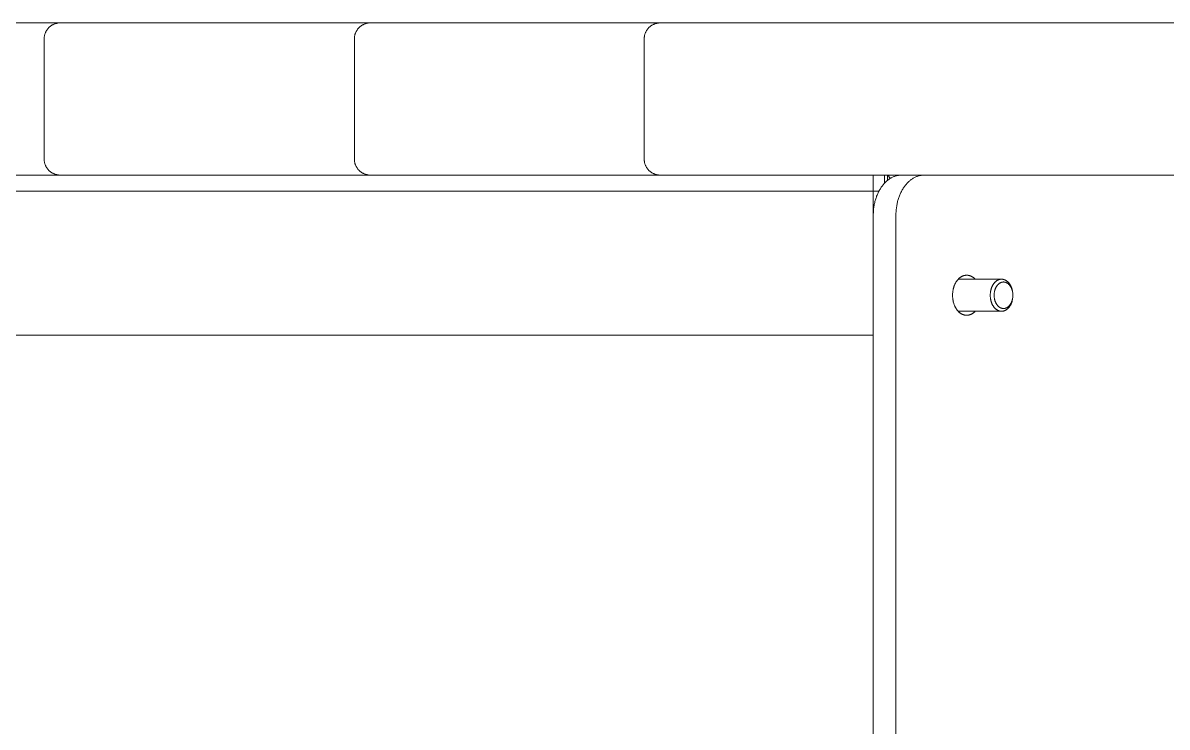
# Model space of a CAD drawing. Header units: inches. Extents: x -11 to 189, y -7 to 133.
# Drawn here: x 57.59 to 68.84, y 106.51 to 113.43 of the extents above; entities that cross this region are included whole.
import ezdxf

# ---------------------------------------------------------------- set-up
doc = ezdxf.new("R2010")
doc.units = ezdxf.units.IN
doc.layers.add('ZANO_R', color=7, linetype='Continuous', lineweight=0)

msp = doc.modelspace()

# ---------------------------------------------------------------- linework, layer by layer
at = {"layer": 'ZANO_R'}
for p, q in [((57.95577, 113.43057), (57.38459, 113.43057)), ((57.86923, 113.40175), (57.87368, 113.40478)), ((57.87368, 113.40478), (57.87822, 113.40765)), ((57.87822, 113.40765), (57.88286, 113.41036)), ((57.88286, 113.41036), (57.88759, 113.41292)), ((57.88759, 113.41292), (57.89241, 113.41531)), ((57.89241, 113.41531), (57.89731, 113.41754)), ((57.89731, 113.41754), (57.90227, 113.41959)), ((57.90227, 113.41959), (57.90731, 113.42148)), ((57.90731, 113.42148), (57.91241, 113.42319)), ((57.91241, 113.42319), (57.91756, 113.42473)), ((57.91756, 113.42473), (57.92276, 113.4261)), ((57.92276, 113.4261), (57.92801, 113.42728)), ((57.92801, 113.42728), (57.93329, 113.42828)), ((57.93329, 113.42828), (57.9386, 113.42911)), ((57.9386, 113.42911), (57.94394, 113.42975)), ((57.94394, 113.42975), (57.9493, 113.43021)), ((57.9493, 113.43021), (57.95467, 113.43048)), ((57.95467, 113.43048), (57.96005, 113.43057)), ((60.47015, 113.43057), (57.96005, 113.43057)), ((61.00589, 113.43057), (60.47015, 113.43057)), ((60.91962, 113.40175), (60.92406, 113.40478)), ((60.92406, 113.40478), (60.92861, 113.40765)), ((60.92861, 113.40765), (60.93325, 113.41036)), ((60.93325, 113.41036), (60.93798, 113.41292)), ((60.93798, 113.41292), (60.9428, 113.41531)), ((60.9428, 113.41531), (60.94769, 113.41754)), ((60.94769, 113.41754), (60.95266, 113.41959)), ((60.95266, 113.41959), (60.9577, 113.42148)), ((60.9577, 113.42148), (60.96279, 113.42319)), ((60.96279, 113.42319), (60.96795, 113.42473)), ((60.96795, 113.42473), (60.97315, 113.4261)), ((60.97315, 113.4261), (60.97839, 113.42728)), ((60.97839, 113.42728), (60.98368, 113.42828)), ((60.98368, 113.42828), (60.98899, 113.42911)), ((60.98899, 113.42911), (60.99433, 113.42975)), ((60.99433, 113.42975), (60.99969, 113.43021)), ((60.99969, 113.43021), (61.00506, 113.43048)), ((61.00506, 113.43048), (61.01043, 113.43057)), ((63.36015, 113.43057), (61.01043, 113.43057)), ((63.85499, 113.43057), (63.36015, 113.43057)), ((63.7692, 113.40175), (63.77364, 113.40478)), ((63.77364, 113.40478), (63.77819, 113.40765)), ((63.77819, 113.40765), (63.78283, 113.41036)), ((63.78283, 113.41036), (63.78756, 113.41292)), ((63.78756, 113.41292), (63.79238, 113.41531)), ((63.79238, 113.41531), (63.79727, 113.41754)), ((63.79727, 113.41754), (63.80224, 113.41959)), ((63.80224, 113.41959), (63.80728, 113.42148)), ((63.80728, 113.42148), (63.81237, 113.42319)), ((63.81237, 113.42319), (63.81753, 113.42473)), ((63.81753, 113.42473), (63.82273, 113.4261)), ((63.82273, 113.4261), (63.82797, 113.42728)), ((63.82797, 113.42728), (63.83326, 113.42828)), ((63.83326, 113.42828), (63.83857, 113.42911)), ((63.83857, 113.42911), (63.84391, 113.42975)), ((63.84391, 113.42975), (63.84927, 113.43021)), ((63.84927, 113.43021), (63.85464, 113.43048)), ((63.85464, 113.43048), (63.86001, 113.43057)), ((66.02651, 113.43057), (63.86001, 113.43057)), ((78.28915, 113.43057), (66.02651, 113.43057)), ((57.80339, 113.2892), (57.80403, 113.29454)), ((57.80403, 113.29454), (57.80486, 113.29985)), ((57.80486, 113.29985), (57.80586, 113.30513)), ((57.80586, 113.30513), (57.80704, 113.31038)), ((57.80704, 113.31038), (57.80841, 113.31558)), ((57.80841, 113.31558), (57.80994, 113.32073)), ((57.80994, 113.32073), (57.81166, 113.32583)), ((57.81166, 113.32583), (57.81355, 113.33087)), ((57.81355, 113.33087), (57.8156, 113.33583)), ((57.8156, 113.33583), (57.81783, 113.34073)), ((57.81783, 113.34073), (57.82022, 113.34554)), ((57.82022, 113.34554), (57.82278, 113.35028)), ((57.82278, 113.35028), (57.82549, 113.35492)), ((57.82549, 113.35492), (57.82836, 113.35946)), ((57.82836, 113.35946), (57.83139, 113.36391)), ((57.83139, 113.36391), (57.83456, 113.36825)), ((57.83456, 113.36825), (57.83789, 113.37248)), ((57.83789, 113.37248), (57.84135, 113.37659)), ((57.84135, 113.37659), (57.84495, 113.38058)), ((57.84495, 113.38058), (57.84869, 113.38445)), ((57.84869, 113.38445), (57.85256, 113.38819)), ((57.85256, 113.38819), (57.85655, 113.39179)), ((57.85655, 113.39179), (57.86066, 113.39525)), ((57.86066, 113.39525), (57.86489, 113.39857)), ((57.86489, 113.39857), (57.86923, 113.40175)), ((60.85378, 113.2892), (60.85442, 113.29454)), ((60.85442, 113.29454), (60.85524, 113.29985)), ((60.85524, 113.29985), (60.85625, 113.30513)), ((60.85625, 113.30513), (60.85743, 113.31038)), ((60.85743, 113.31038), (60.85879, 113.31558)), ((60.85879, 113.31558), (60.86033, 113.32073)), ((60.86033, 113.32073), (60.86205, 113.32583)), ((60.86205, 113.32583), (60.86393, 113.33087)), ((60.86393, 113.33087), (60.86599, 113.33583)), ((60.86599, 113.33583), (60.86822, 113.34073)), ((60.86822, 113.34073), (60.87061, 113.34554)), ((60.87061, 113.34554), (60.87317, 113.35028)), ((60.87317, 113.35028), (60.87588, 113.35492)), ((60.87588, 113.35492), (60.87875, 113.35946)), ((60.87875, 113.35946), (60.88178, 113.36391)), ((60.88178, 113.36391), (60.88495, 113.36825)), ((60.88495, 113.36825), (60.88828, 113.37248)), ((60.88828, 113.37248), (60.89174, 113.37659)), ((60.89174, 113.37659), (60.89534, 113.38058)), ((60.89534, 113.38058), (60.89908, 113.38445)), ((60.89908, 113.38445), (60.90295, 113.38819)), ((60.90295, 113.38819), (60.90694, 113.39179)), ((60.90694, 113.39179), (60.91105, 113.39525)), ((60.91105, 113.39525), (60.91528, 113.39857)), ((60.91528, 113.39857), (60.91962, 113.40175)), ((63.70336, 113.2892), (63.704, 113.29454)), ((63.704, 113.29454), (63.70482, 113.29985)), ((63.70482, 113.29985), (63.70583, 113.30513)), ((63.70583, 113.30513), (63.70701, 113.31038)), ((63.70701, 113.31038), (63.70837, 113.31558)), ((63.70837, 113.31558), (63.70991, 113.32073)), ((63.70991, 113.32073), (63.71163, 113.32583)), ((63.71163, 113.32583), (63.71351, 113.33087)), ((63.71351, 113.33087), (63.71557, 113.33583)), ((63.71557, 113.33583), (63.7178, 113.34073)), ((63.7178, 113.34073), (63.72019, 113.34554)), ((63.72019, 113.34554), (63.72274, 113.35028)), ((63.72274, 113.35028), (63.72546, 113.35492)), ((63.72546, 113.35492), (63.72833, 113.35946)), ((63.72833, 113.35946), (63.73136, 113.36391)), ((63.73136, 113.36391), (63.73453, 113.36825)), ((63.73453, 113.36825), (63.73785, 113.37248)), ((63.73785, 113.37248), (63.74132, 113.37659)), ((63.74132, 113.37659), (63.74492, 113.38058)), ((63.74492, 113.38058), (63.74866, 113.38445)), ((63.74866, 113.38445), (63.75252, 113.38819)), ((63.75252, 113.38819), (63.75652, 113.39179)), ((63.75652, 113.39179), (63.76063, 113.39525)), ((63.76063, 113.39525), (63.76486, 113.39857)), ((63.76486, 113.39857), (63.7692, 113.40175)), ((57.80257, 113.27309), (57.80266, 113.27847)), ((57.80257, 112.09199), (57.80257, 113.27309)), ((57.80266, 113.27847), (57.80293, 113.28384)), ((57.80293, 113.28384), (57.80339, 113.2892)), ((60.85295, 113.27309), (60.85305, 113.27847)), ((60.85295, 112.09199), (60.85295, 113.27309)), ((60.85305, 113.27847), (60.85332, 113.28384)), ((60.85332, 113.28384), (60.85378, 113.2892)), ((63.70253, 113.27309), (63.70262, 113.27847)), ((63.70253, 112.09199), (63.70253, 113.27309)), ((63.70262, 113.27847), (63.7029, 113.28384)), ((63.7029, 113.28384), (63.70336, 113.2892)), ((57.80266, 112.0866), (57.80257, 112.09199)), ((57.80293, 112.08121), (57.80266, 112.0866)), ((57.8034, 112.07584), (57.80293, 112.08121)), ((57.80404, 112.07048), (57.8034, 112.07584)), ((57.80487, 112.06516), (57.80404, 112.07048)), ((57.80588, 112.05986), (57.80487, 112.06516)), ((57.80707, 112.0546), (57.80588, 112.05986)), ((57.80844, 112.04938), (57.80707, 112.0546)), ((60.85305, 112.0866), (60.85295, 112.09199)), ((60.85332, 112.08121), (60.85305, 112.0866)), ((60.85378, 112.07584), (60.85332, 112.08121)), ((60.85443, 112.07048), (60.85378, 112.07584)), ((60.85526, 112.06516), (60.85443, 112.07048)), ((60.85627, 112.05986), (60.85526, 112.06516)), ((60.85746, 112.0546), (60.85627, 112.05986)), ((60.85883, 112.04938), (60.85746, 112.0546)), ((63.70263, 112.0866), (63.70253, 112.09199)), ((63.7029, 112.08121), (63.70263, 112.0866)), ((63.70336, 112.07584), (63.7029, 112.08121)), ((63.70401, 112.07048), (63.70336, 112.07584)), ((63.70484, 112.06516), (63.70401, 112.07048)), ((63.70585, 112.05986), (63.70484, 112.06516)), ((63.70704, 112.0546), (63.70585, 112.05986)), ((63.70841, 112.04938), (63.70704, 112.0546)), ((57.80999, 112.04422), (57.80844, 112.04938)), ((57.81171, 112.03911), (57.80999, 112.04422)), ((57.81361, 112.03406), (57.81171, 112.03911)), ((57.81568, 112.02908), (57.81361, 112.03406)), ((57.81792, 112.02417), (57.81568, 112.02908)), ((57.82032, 112.01934), (57.81792, 112.02417)), ((57.82289, 112.0146), (57.82032, 112.01934)), ((57.82562, 112.00995), (57.82289, 112.0146)), ((57.82851, 112.0054), (57.82562, 112.00995)), ((57.83155, 112.00094), (57.82851, 112.0054)), ((57.83475, 111.9966), (57.83155, 112.00094)), ((57.83809, 111.99236), (57.83475, 111.9966)), ((57.84157, 111.98824), (57.83809, 111.99236)), ((57.84519, 111.98425), (57.84157, 111.98824)), ((57.84895, 111.98038), (57.84519, 111.98425)), ((57.85283, 111.97664), (57.84895, 111.98038)), ((57.85685, 111.97304), (57.85283, 111.97664)), ((57.86098, 111.96957), (57.85685, 111.97304)), ((57.86523, 111.96625), (57.86098, 111.96957)), ((57.86959, 111.96308), (57.86523, 111.96625)), ((57.87406, 111.96006), (57.86959, 111.96308)), ((57.87863, 111.95719), (57.87406, 111.96006)), ((57.88329, 111.95448), (57.87863, 111.95719)), ((57.88804, 111.95193), (57.88329, 111.95448)), ((57.89288, 111.94955), (57.88804, 111.95193)), ((57.8978, 111.94733), (57.89288, 111.94955)), ((57.90279, 111.94529), (57.8978, 111.94733)), ((57.90784, 111.94341), (57.90279, 111.94529)), ((57.91296, 111.94171), (57.90784, 111.94341)), ((57.91814, 111.94019), (57.91296, 111.94171)), ((60.86038, 112.04422), (60.85883, 112.04938)), ((60.8621, 112.03911), (60.86038, 112.04422)), ((60.864, 112.03406), (60.8621, 112.03911)), ((60.86607, 112.02908), (60.864, 112.03406)), ((60.86831, 112.02417), (60.86607, 112.02908)), ((60.87071, 112.01934), (60.86831, 112.02417)), ((60.87328, 112.0146), (60.87071, 112.01934)), ((60.87601, 112.00995), (60.87328, 112.0146)), ((60.8789, 112.0054), (60.87601, 112.00995)), ((60.88194, 112.00094), (60.8789, 112.0054)), ((60.88514, 111.9966), (60.88194, 112.00094)), ((60.88847, 111.99236), (60.88514, 111.9966)), ((60.89196, 111.98824), (60.88847, 111.99236)), ((60.89558, 111.98425), (60.89196, 111.98824)), ((60.89934, 111.98038), (60.89558, 111.98425)), ((60.90322, 111.97664), (60.89934, 111.98038)), ((60.90724, 111.97304), (60.90322, 111.97664)), ((60.91137, 111.96957), (60.90724, 111.97304)), ((60.91562, 111.96625), (60.91137, 111.96957)), ((60.91998, 111.96308), (60.91562, 111.96625)), ((60.92445, 111.96006), (60.91998, 111.96308)), ((60.92902, 111.95719), (60.92445, 111.96006)), ((60.93368, 111.95448), (60.92902, 111.95719)), ((60.93843, 111.95193), (60.93368, 111.95448)), ((60.94327, 111.94955), (60.93843, 111.95193)), ((60.94819, 111.94733), (60.94327, 111.94955)), ((60.95318, 111.94529), (60.94819, 111.94733)), ((60.95823, 111.94341), (60.95318, 111.94529)), ((60.96335, 111.94171), (60.95823, 111.94341)), ((60.96853, 111.94019), (60.96335, 111.94171)), ((63.70995, 112.04422), (63.70841, 112.04938)), ((63.71168, 112.03911), (63.70995, 112.04422)), ((63.71358, 112.03406), (63.71168, 112.03911)), ((63.71565, 112.02908), (63.71358, 112.03406)), ((63.71788, 112.02417), (63.71565, 112.02908)), ((63.72029, 112.01934), (63.71788, 112.02417)), ((63.72286, 112.0146), (63.72029, 112.01934)), ((63.72559, 112.00995), (63.72286, 112.0146)), ((63.72848, 112.0054), (63.72559, 112.00995)), ((63.73152, 112.00094), (63.72848, 112.0054)), ((63.73471, 111.9966), (63.73152, 112.00094)), ((63.73805, 111.99236), (63.73471, 111.9966)), ((63.74154, 111.98824), (63.73805, 111.99236)), ((63.74516, 111.98425), (63.74154, 111.98824)), ((63.74891, 111.98038), (63.74516, 111.98425)), ((63.7528, 111.97664), (63.74891, 111.98038)), ((63.75681, 111.97304), (63.7528, 111.97664)), ((63.76095, 111.96957), (63.75681, 111.97304)), ((63.7652, 111.96625), (63.76095, 111.96957)), ((63.76956, 111.96308), (63.7652, 111.96625)), ((63.77403, 111.96006), (63.76956, 111.96308)), ((63.77859, 111.95719), (63.77403, 111.96006)), ((63.78326, 111.95448), (63.77859, 111.95719)), ((63.78801, 111.95193), (63.78326, 111.95448)), ((63.79285, 111.94955), (63.78801, 111.95193)), ((63.79777, 111.94733), (63.79285, 111.94955)), ((63.80276, 111.94529), (63.79777, 111.94733)), ((63.80781, 111.94341), (63.80276, 111.94529)), ((63.81293, 111.94171), (63.80781, 111.94341)), ((63.8181, 111.94019), (63.81293, 111.94171)), ((14.73127, 111.93451), (65.95475, 111.93451)), ((57.92336, 111.93884), (57.91814, 111.94019)), ((57.92862, 111.93768), (57.92336, 111.93884)), ((57.93393, 111.93669), (57.92862, 111.93768)), ((57.93926, 111.93589), (57.93393, 111.93669)), ((57.94462, 111.93527), (57.93926, 111.93589)), ((57.94999, 111.93483), (57.94462, 111.93527)), ((57.95538, 111.93458), (57.94999, 111.93483)), ((60.97375, 111.93884), (60.96853, 111.94019)), ((60.97901, 111.93768), (60.97375, 111.93884)), ((60.98432, 111.93669), (60.97901, 111.93768)), ((60.98965, 111.93589), (60.98432, 111.93669)), ((60.99501, 111.93527), (60.98965, 111.93589)), ((61.00038, 111.93483), (60.99501, 111.93527)), ((61.00577, 111.93458), (61.00038, 111.93483)), ((63.82333, 111.93884), (63.8181, 111.94019)), ((63.82859, 111.93768), (63.82333, 111.93884)), ((63.83389, 111.93669), (63.82859, 111.93768)), ((63.83923, 111.93589), (63.83389, 111.93669)), ((63.84458, 111.93527), (63.83923, 111.93589)), ((63.84996, 111.93483), (63.84458, 111.93527)), ((63.85535, 111.93458), (63.84996, 111.93483)), ((65.95475, 111.77703), (65.95475, 111.93451)), ((65.95475, 111.93451), (66.06611, 111.93451)), ((66.044, 111.82969), (66.03885, 111.82278)), ((66.04926, 111.8364), (66.044, 111.82969)), ((66.05464, 111.84292), (66.04926, 111.8364)), ((66.06012, 111.84924), (66.05464, 111.84292)), ((66.06571, 111.85535), (66.06012, 111.84924)), ((66.0714, 111.86125), (66.06571, 111.85535)), ((66.06611, 111.93451), (66.06611, 111.85577)), ((66.22696, 111.93451), (66.06611, 111.93451)), ((66.07718, 111.86693), (66.0714, 111.86125)), ((66.08305, 111.87239), (66.07718, 111.86693)), ((66.08899, 111.87762), (66.08305, 111.87239)), ((66.09501, 111.88263), (66.08899, 111.87762)), ((66.09394, 111.93449), (66.09394, 111.88176)), ((66.10109, 111.8874), (66.09501, 111.88263)), ((66.10598, 111.92804), (66.0954, 111.93442)), ((66.10723, 111.89194), (66.10109, 111.8874)), ((66.10596, 111.92803), (66.11559, 111.91029)), ((66.11343, 111.89625), (66.10723, 111.89194)), ((66.11967, 111.90032), (66.11343, 111.89625)), ((66.11675, 111.9068), (66.11559, 111.91029)), ((66.1178, 111.90328), (66.11675, 111.9068)), ((66.11873, 111.89973), (66.1178, 111.90328)), ((66.12596, 111.90416), (66.11967, 111.90032)), ((66.13227, 111.90776), (66.12596, 111.90416)), ((66.13862, 111.91112), (66.13227, 111.90776)), ((66.14498, 111.91425), (66.13862, 111.91112)), ((66.15136, 111.91714), (66.14498, 111.91425)), ((66.15776, 111.9198), (66.15136, 111.91714)), ((66.16415, 111.92223), (66.15776, 111.9198)), ((66.17054, 111.92443), (66.16415, 111.92223)), ((66.17692, 111.9264), (66.17054, 111.92443)), ((66.18329, 111.92815), (66.17692, 111.9264)), ((66.18964, 111.92967), (66.18329, 111.92815)), ((66.19596, 111.93098), (66.18964, 111.92967)), ((66.20226, 111.93208), (66.19596, 111.93098)), ((66.20852, 111.93297), (66.20226, 111.93208)), ((66.21474, 111.93365), (66.20852, 111.93297)), ((66.22092, 111.93413), (66.21474, 111.93365)), ((66.22706, 111.93442), (66.22092, 111.93413)), ((66.23314, 111.93451), (66.22706, 111.93442)), ((66.25791, 111.93451), (66.23314, 111.93451)), ((66.44967, 111.93451), (66.25791, 111.93451)), ((66.26416, 111.82631), (66.26945, 111.83323)), ((66.26945, 111.83323), (66.27486, 111.83995)), ((66.27486, 111.83995), (66.28038, 111.84646)), ((66.28038, 111.84646), (66.28602, 111.85276)), ((66.28602, 111.85276), (66.29175, 111.85884)), ((66.29175, 111.85884), (66.29759, 111.8647)), ((66.29759, 111.8647), (66.30351, 111.87034)), ((66.30351, 111.87034), (66.30952, 111.87574)), ((66.30952, 111.87574), (66.31561, 111.88091)), ((66.31561, 111.88091), (66.32177, 111.88584)), ((66.32177, 111.88584), (66.32799, 111.89053)), ((66.32799, 111.89053), (66.33427, 111.89498)), ((66.33427, 111.89498), (66.34059, 111.89919)), ((66.34059, 111.89919), (66.34697, 111.90315)), ((66.34697, 111.90315), (66.35338, 111.90687)), ((66.35338, 111.90687), (66.35982, 111.91034)), ((66.35982, 111.91034), (66.36628, 111.91358)), ((66.36628, 111.91358), (66.37276, 111.91656)), ((66.37276, 111.91656), (66.37925, 111.91931)), ((66.37925, 111.91931), (66.38574, 111.92182)), ((66.38574, 111.92182), (66.39224, 111.92409)), ((66.39224, 111.92409), (66.39872, 111.92613)), ((66.39872, 111.92613), (66.40519, 111.92794)), ((66.40519, 111.92794), (66.41165, 111.92952)), ((66.41165, 111.92952), (66.41807, 111.93087)), ((66.41807, 111.93087), (66.42447, 111.932)), ((66.42447, 111.932), (66.43083, 111.93292)), ((66.43083, 111.93292), (66.43716, 111.93362)), ((66.43716, 111.93362), (66.44344, 111.93412)), ((66.44344, 111.93412), (66.44967, 111.93441)), ((66.44967, 111.93441), (66.45585, 111.93451)), ((67.05931, 111.93451), (66.45585, 111.93451)), ((67.05931, 111.93451), (74.99786, 111.93451)), ((14.73127, 111.77703), (65.95475, 111.77703)), ((65.95475, 111.77703), (65.95475, 110.35971)), ((65.95475, 111.77703), (66.01043, 111.77703)), ((65.9849, 111.71901), (65.98185, 111.71024)), ((65.98811, 111.72769), (65.9849, 111.71901)), ((65.99149, 111.73629), (65.98811, 111.72769)), ((65.99503, 111.7448), (65.99149, 111.73629)), ((65.99874, 111.75321), (65.99503, 111.7448)), ((66.0026, 111.7615), (65.99874, 111.75321)), ((66.00662, 111.76967), (66.0026, 111.7615)), ((66.01079, 111.77771), (66.00662, 111.76967)), ((66.01511, 111.78562), (66.01079, 111.77771)), ((66.01958, 111.79337), (66.01511, 111.78562)), ((66.0242, 111.80098), (66.01958, 111.79337)), ((66.02895, 111.80842), (66.0242, 111.80098)), ((66.03384, 111.81569), (66.02895, 111.80842)), ((66.03885, 111.82278), (66.03384, 111.81569)), ((66.20541, 111.71276), (66.20856, 111.72163)), ((66.20856, 111.72163), (66.21188, 111.73043)), ((66.21188, 111.73043), (66.21537, 111.73914)), ((66.21537, 111.73914), (66.21902, 111.74775)), ((66.21902, 111.74775), (66.22284, 111.75625)), ((66.22284, 111.75625), (66.22682, 111.76463)), ((66.22682, 111.76463), (66.23097, 111.77288)), ((66.23097, 111.77288), (66.23527, 111.78099)), ((66.23527, 111.78099), (66.23972, 111.78896)), ((66.23972, 111.78896), (66.24433, 111.79677)), ((66.24433, 111.79677), (66.24908, 111.80442)), ((66.24908, 111.80442), (66.25397, 111.8119)), ((66.25397, 111.8119), (66.259, 111.8192)), ((66.259, 111.8192), (66.26416, 111.82631)), ((65.96051, 111.62046), (65.95819, 111.60247)), ((65.96346, 111.63852), (65.96051, 111.62046)), ((65.96518, 111.64756), (65.96346, 111.63852)), ((65.96706, 111.6566), (65.96518, 111.64756)), ((65.96911, 111.66562), (65.96706, 111.6566)), ((65.97132, 111.67463), (65.96911, 111.66562)), ((65.9737, 111.6836), (65.97132, 111.67463)), ((65.97625, 111.69253), (65.9737, 111.6836)), ((65.97897, 111.70142), (65.97625, 111.69253)), ((65.98185, 111.71024), (65.97897, 111.70142)), ((66.18004, 111.59423), (66.18211, 111.61245)), ((66.18211, 111.61245), (66.18483, 111.63077)), ((66.18483, 111.63077), (66.18643, 111.63995)), ((66.18643, 111.63995), (66.18821, 111.64914)), ((66.18821, 111.64914), (66.19015, 111.65832)), ((66.19015, 111.65832), (66.19226, 111.66748)), ((66.19226, 111.66748), (66.19455, 111.67662)), ((66.19455, 111.67662), (66.19701, 111.68573)), ((66.19701, 111.68573), (66.19964, 111.69479)), ((66.19964, 111.69479), (66.20244, 111.7038)), ((66.20244, 111.7038), (66.20541, 111.71276)), ((65.95537, 111.56696), (65.95482, 111.54955)), ((65.95648, 111.58462), (65.95537, 111.56696)), ((65.95819, 111.60247), (65.95648, 111.58462)), ((66.17746, 111.54081), (66.17774, 111.55836)), ((66.17746, 111.54081), (66.17746, 96.029)), ((66.17774, 111.55836), (66.17859, 111.57619)), ((66.17859, 111.57619), (66.18004, 111.59423)), ((66.80639, 110.92592), (66.8095, 110.92827)), ((66.8095, 110.92827), (66.81264, 110.93049)), ((66.81264, 110.93049), (66.8158, 110.9326)), ((66.8158, 110.9326), (66.81899, 110.93458)), ((66.81899, 110.93458), (66.8222, 110.93644)), ((66.8222, 110.93644), (66.82542, 110.93818)), ((66.82542, 110.93818), (66.82865, 110.93979)), ((66.82865, 110.93979), (66.83189, 110.94129)), ((66.83189, 110.94129), (66.83513, 110.94266)), ((66.83513, 110.94266), (66.83838, 110.94391)), ((66.83838, 110.94391), (66.84163, 110.94505)), ((66.84163, 110.94505), (66.84487, 110.94607)), ((66.84487, 110.94607), (66.8481, 110.94697)), ((66.8481, 110.94697), (66.85133, 110.94776)), ((66.85133, 110.94776), (66.85454, 110.94844)), ((66.85454, 110.94844), (66.85774, 110.949)), ((66.85774, 110.949), (66.86092, 110.94946)), ((66.86092, 110.94946), (66.86409, 110.94981)), ((66.86409, 110.94981), (66.86723, 110.95006)), ((66.86723, 110.95006), (66.87034, 110.95021)), ((66.87034, 110.95021), (66.87343, 110.95026)), ((66.87343, 110.95026), (66.87599, 110.95023)), ((66.87599, 110.95023), (66.87857, 110.95012)), ((66.87857, 110.95012), (66.88116, 110.94996)), ((66.88116, 110.94996), (66.88377, 110.94972)), ((66.88377, 110.94972), (66.88639, 110.9494)), ((66.88639, 110.9494), (66.88903, 110.94902)), ((66.88903, 110.94902), (66.89168, 110.94856)), ((66.89168, 110.94856), (66.89434, 110.94803)), ((66.89434, 110.94803), (66.897, 110.94742)), ((66.897, 110.94742), (66.89968, 110.94673)), ((66.89968, 110.94673), (66.90236, 110.94596)), ((66.90236, 110.94596), (66.90505, 110.94511)), ((66.90505, 110.94511), (66.90774, 110.94419)), ((66.90774, 110.94419), (66.91043, 110.94318)), ((66.91043, 110.94318), (66.91312, 110.94209)), ((66.91312, 110.94209), (66.9158, 110.94092)), ((66.9158, 110.94092), (66.91849, 110.93966)), ((66.91849, 110.93966), (66.92116, 110.93832)), ((66.92116, 110.93832), (66.92383, 110.9369)), ((66.92383, 110.9369), (66.92649, 110.9354)), ((66.92649, 110.9354), (66.92914, 110.93381)), ((66.92914, 110.93381), (66.93177, 110.93213)), ((66.93177, 110.93213), (66.93439, 110.93038)), ((66.93439, 110.93038), (66.937, 110.92854)), ((66.937, 110.92854), (66.93958, 110.92661)), ((66.74058, 110.81216), (66.74164, 110.81674)), ((66.74164, 110.81674), (66.74278, 110.82131)), ((66.74278, 110.82131), (66.74401, 110.82587)), ((66.74401, 110.82587), (66.74533, 110.8304)), ((66.74533, 110.8304), (66.74673, 110.83491)), ((66.74673, 110.83491), (66.74821, 110.83938)), ((66.74821, 110.83938), (66.74979, 110.84382)), ((66.74979, 110.84382), (66.75145, 110.84822)), ((66.75145, 110.84822), (66.75319, 110.85257)), ((66.75319, 110.85257), (66.75502, 110.85688)), ((66.75502, 110.85688), (66.75693, 110.86113)), ((66.75693, 110.86113), (66.75892, 110.86532)), ((66.75892, 110.86532), (66.76099, 110.86944)), ((66.76099, 110.86944), (66.76314, 110.8735)), ((66.76314, 110.8735), (66.76537, 110.87748)), ((66.76537, 110.87748), (66.76767, 110.88139)), ((66.76767, 110.88139), (66.77005, 110.88521)), ((66.77005, 110.88521), (66.77249, 110.88895)), ((66.77249, 110.88895), (66.77501, 110.8926)), ((66.77501, 110.8926), (66.77759, 110.89616)), ((66.77759, 110.89616), (66.78023, 110.89962)), ((66.78023, 110.89962), (66.78294, 110.90298)), ((66.78294, 110.90298), (66.7857, 110.90623)), ((66.7857, 110.90623), (66.78852, 110.90938)), ((66.78852, 110.90938), (66.79138, 110.91242)), ((67.21611, 110.91089), (66.78992, 110.91089)), ((66.79138, 110.91242), (66.7943, 110.91535)), ((66.7943, 110.91535), (66.79726, 110.91817)), ((66.79726, 110.91817), (66.80027, 110.92087)), ((66.80027, 110.92087), (66.80331, 110.92346)), ((66.80331, 110.92346), (66.80639, 110.92592)), ((66.93958, 110.92661), (66.94214, 110.92461)), ((66.94214, 110.92461), (66.94468, 110.92252)), ((66.94468, 110.92252), (66.94719, 110.92035)), ((66.94719, 110.92035), (66.94967, 110.9181)), ((66.94967, 110.9181), (66.95213, 110.91578)), ((66.95213, 110.91578), (66.95456, 110.91337)), ((66.95456, 110.91337), (66.95695, 110.91089)), ((67.11475, 110.81861), (67.11363, 110.815)), ((67.11594, 110.82219), (67.11475, 110.81861)), ((67.1172, 110.82574), (67.11594, 110.82219)), ((67.11853, 110.82926), (67.1172, 110.82574)), ((67.11992, 110.83274), (67.11853, 110.82926)), ((67.12138, 110.83618), (67.11992, 110.83274)), ((67.12291, 110.83958), (67.12138, 110.83618)), ((67.1245, 110.84293), (67.12291, 110.83958)), ((67.12616, 110.84624), (67.1245, 110.84293)), ((67.12788, 110.84948), (67.12616, 110.84624)), ((67.12966, 110.85267), (67.12788, 110.84948)), ((67.13151, 110.85579), (67.12966, 110.85267)), ((67.13341, 110.85885), (67.13151, 110.85579)), ((67.13536, 110.86184), (67.13341, 110.85885)), ((67.13737, 110.86476), (67.13536, 110.86184)), ((67.13944, 110.86761), (67.13737, 110.86476)), ((67.14155, 110.87038), (67.13944, 110.86761)), ((67.14372, 110.87306), (67.14155, 110.87038)), ((67.14593, 110.87567), (67.14372, 110.87306)), ((67.14818, 110.87819), (67.14593, 110.87567)), ((67.15048, 110.88062), (67.14818, 110.87819)), ((67.15281, 110.88297), (67.15048, 110.88062)), ((67.15518, 110.88522), (67.15281, 110.88297)), ((67.1535, 110.81325), (67.15459, 110.81616)), ((67.15459, 110.81616), (67.15575, 110.81905)), ((67.15758, 110.88738), (67.15518, 110.88522)), ((67.15575, 110.81905), (67.15696, 110.82189)), ((67.15696, 110.82189), (67.15822, 110.82471)), ((67.16002, 110.88945), (67.15758, 110.88738)), ((67.15822, 110.82471), (67.15954, 110.82748)), ((67.15954, 110.82748), (67.16091, 110.83021)), ((67.16248, 110.89142), (67.16002, 110.88945)), ((67.16091, 110.83021), (67.16234, 110.8329)), ((67.16234, 110.8329), (67.16381, 110.83553)), ((67.16497, 110.8933), (67.16248, 110.89142)), ((67.16381, 110.83553), (67.16533, 110.83812)), ((67.16748, 110.89508), (67.16497, 110.8933)), ((67.16533, 110.83812), (67.16691, 110.84065)), ((67.16691, 110.84065), (67.16853, 110.84313)), ((67.17001, 110.89676), (67.16748, 110.89508)), ((67.16853, 110.84313), (67.17019, 110.84554)), ((67.17256, 110.89834), (67.17001, 110.89676)), ((67.17019, 110.84554), (67.1719, 110.84789)), ((67.1719, 110.84789), (67.17365, 110.85018)), ((67.17513, 110.89983), (67.17256, 110.89834)), ((67.17365, 110.85018), (67.17544, 110.85241)), ((67.1777, 110.90122), (67.17513, 110.89983)), ((67.17544, 110.85241), (67.17727, 110.85456)), ((67.17727, 110.85456), (67.17913, 110.85665)), ((67.18029, 110.90251), (67.1777, 110.90122)), ((67.17913, 110.85665), (67.18103, 110.85866)), ((67.18288, 110.90371), (67.18029, 110.90251)), ((67.18103, 110.85866), (67.18296, 110.8606)), ((67.18547, 110.90481), (67.18288, 110.90371)), ((67.18296, 110.8606), (67.18492, 110.86246)), ((67.18492, 110.86246), (67.18691, 110.86425)), ((67.18807, 110.90581), (67.18547, 110.90481)), ((67.18691, 110.86425), (67.18892, 110.86596)), ((67.19067, 110.90672), (67.18807, 110.90581)), ((67.18892, 110.86596), (67.19096, 110.86759)), ((67.19326, 110.90754), (67.19067, 110.90672)), ((67.19096, 110.86759), (67.19302, 110.86915)), ((67.19302, 110.86915), (67.1951, 110.87062)), ((67.19585, 110.90826), (67.19326, 110.90754)), ((67.1951, 110.87062), (67.19719, 110.87201)), ((67.19843, 110.90889), (67.19585, 110.90826)), ((67.19719, 110.87201), (67.1993, 110.87332)), ((67.201, 110.90943), (67.19843, 110.90889)), ((67.1993, 110.87332), (67.20142, 110.87456)), ((67.20356, 110.90989), (67.201, 110.90943)), ((67.20142, 110.87456), (67.20355, 110.87571)), ((67.20355, 110.87571), (67.20569, 110.87678)), ((67.20611, 110.91025), (67.20356, 110.90989)), ((67.20569, 110.87678), (67.20784, 110.87776)), ((67.20864, 110.91053), (67.20611, 110.91025)), ((67.20784, 110.87776), (67.20999, 110.87867)), ((67.21115, 110.91073), (67.20864, 110.91053)), ((67.20999, 110.87867), (67.21214, 110.8795)), ((67.21364, 110.91085), (67.21115, 110.91073)), ((67.21214, 110.8795), (67.21428, 110.88026)), ((67.21611, 110.91089), (67.21364, 110.91085)), ((67.21428, 110.88026), (67.21643, 110.88093)), ((67.21846, 110.91085), (67.21611, 110.91089)), ((67.21643, 110.88093), (67.21857, 110.88153)), ((67.22082, 110.91075), (67.21846, 110.91085)), ((67.21857, 110.88153), (67.22071, 110.88205)), ((67.22071, 110.88205), (67.22284, 110.8825)), ((67.2232, 110.91057), (67.22082, 110.91075)), ((67.22284, 110.8825), (67.22495, 110.88287)), ((67.22559, 110.91032), (67.2232, 110.91057)), ((67.22495, 110.88287), (67.22706, 110.88318)), ((67.228, 110.90999), (67.22559, 110.91032)), ((67.22706, 110.88318), (67.22915, 110.88341)), ((67.23043, 110.90958), (67.228, 110.90999)), ((67.22915, 110.88341), (67.23123, 110.88357)), ((67.23286, 110.9091), (67.23043, 110.90958)), ((67.23123, 110.88357), (67.23329, 110.88367)), ((67.23531, 110.90853), (67.23286, 110.9091)), ((67.23329, 110.88367), (67.23534, 110.8837)), ((67.23776, 110.90789), (67.23531, 110.90853)), ((67.23534, 110.8837), (67.23738, 110.88367)), ((67.23738, 110.88367), (67.23944, 110.88357)), ((67.24021, 110.90716), (67.23776, 110.90789)), ((67.23944, 110.88357), (67.24152, 110.88341)), ((67.24268, 110.90634), (67.24021, 110.90716)), ((67.24152, 110.88341), (67.24362, 110.88318)), ((67.24514, 110.90545), (67.24268, 110.90634)), ((67.24362, 110.88318), (67.24572, 110.88287)), ((67.2476, 110.90446), (67.24514, 110.90545)), ((67.24572, 110.88287), (67.24784, 110.8825)), ((67.25006, 110.90339), (67.2476, 110.90446)), ((67.24784, 110.8825), (67.24997, 110.88205)), ((67.24997, 110.88205), (67.2521, 110.88153)), ((67.25252, 110.90224), (67.25006, 110.90339)), ((67.2521, 110.88153), (67.25424, 110.88093)), ((67.25497, 110.90099), (67.25252, 110.90224)), ((67.25424, 110.88093), (67.25639, 110.88026)), ((67.25741, 110.89966), (67.25497, 110.90099)), ((67.25639, 110.88026), (67.25854, 110.8795)), ((67.25984, 110.89824), (67.25741, 110.89966)), ((67.25854, 110.8795), (67.26069, 110.87867)), ((67.26225, 110.89673), (67.25984, 110.89824)), ((67.26069, 110.87867), (67.26284, 110.87776)), ((67.26465, 110.89514), (67.26225, 110.89673)), ((67.26284, 110.87776), (67.26498, 110.87678)), ((67.26704, 110.89346), (67.26465, 110.89514)), ((67.26498, 110.87678), (67.26712, 110.87571)), ((67.2694, 110.89169), (67.26704, 110.89346)), ((67.26712, 110.87571), (67.26925, 110.87456)), ((67.26925, 110.87456), (67.27137, 110.87332)), ((67.27174, 110.88983), (67.2694, 110.89169)), ((67.27137, 110.87332), (67.27348, 110.87201)), ((67.27405, 110.88789), (67.27174, 110.88983)), ((67.27348, 110.87201), (67.27558, 110.87062)), ((67.27634, 110.88587), (67.27405, 110.88789)), ((67.27558, 110.87062), (67.27765, 110.86915)), ((67.2786, 110.88376), (67.27634, 110.88587)), ((67.27765, 110.86915), (67.27971, 110.86759)), ((67.28082, 110.88157), (67.2786, 110.88376)), ((67.27971, 110.86759), (67.28175, 110.86596)), ((67.28302, 110.8793), (67.28082, 110.88157)), ((67.28175, 110.86596), (67.28376, 110.86425)), ((67.28517, 110.87695), (67.28302, 110.8793)), ((67.28376, 110.86425), (67.28575, 110.86246)), ((67.28729, 110.87452), (67.28517, 110.87695)), ((67.28575, 110.86246), (67.28771, 110.8606)), ((67.28937, 110.87202), (67.28729, 110.87452)), ((67.28771, 110.8606), (67.28964, 110.85866)), ((67.2914, 110.86944), (67.28937, 110.87202)), ((67.28964, 110.85866), (67.29154, 110.85665)), ((67.29339, 110.8668), (67.2914, 110.86944)), ((67.29154, 110.85665), (67.29341, 110.85456)), ((67.29534, 110.86408), (67.29339, 110.8668)), ((67.29341, 110.85456), (67.29524, 110.85241)), ((67.29524, 110.85241), (67.29703, 110.85018)), ((67.29723, 110.8613), (67.29534, 110.86408)), ((67.29703, 110.85018), (67.29878, 110.84789)), ((67.29908, 110.85845), (67.29723, 110.8613)), ((67.29878, 110.84789), (67.30048, 110.84554)), ((67.30088, 110.85554), (67.29908, 110.85845)), ((67.30048, 110.84554), (67.30215, 110.84313)), ((67.30262, 110.85257), (67.30088, 110.85554)), ((67.30215, 110.84313), (67.30377, 110.84065)), ((67.30431, 110.84955), (67.30262, 110.85257)), ((67.30377, 110.84065), (67.30534, 110.83812)), ((67.30594, 110.84648), (67.30431, 110.84955)), ((67.30534, 110.83812), (67.30686, 110.83553)), ((67.30752, 110.84335), (67.30594, 110.84648)), ((67.30686, 110.83553), (67.30834, 110.8329)), ((67.30904, 110.84018), (67.30752, 110.84335)), ((67.30834, 110.8329), (67.30976, 110.83021)), ((67.3105, 110.83697), (67.30904, 110.84018)), ((67.30976, 110.83021), (67.31113, 110.82748)), ((67.3119, 110.83371), (67.3105, 110.83697)), ((67.31113, 110.82748), (67.31245, 110.82471)), ((67.31324, 110.83042), (67.3119, 110.83371)), ((67.31245, 110.82471), (67.31372, 110.82189)), ((67.31453, 110.8271), (67.31324, 110.83042)), ((67.31372, 110.82189), (67.31493, 110.81905)), ((67.31575, 110.82374), (67.31453, 110.8271)), ((67.31493, 110.81905), (67.31608, 110.81616)), ((67.3169, 110.82036), (67.31575, 110.82374)), ((67.31608, 110.81616), (67.31718, 110.81325)), ((67.318, 110.81695), (67.3169, 110.82036)), ((67.31904, 110.81353), (67.318, 110.81695)), ((66.73424, 110.75341), (66.73438, 110.76218)), ((66.73438, 110.74463), (66.73424, 110.75341)), ((66.73438, 110.76218), (66.7348, 110.7711)), ((66.7348, 110.73572), (66.73438, 110.74463)), ((66.7348, 110.7711), (66.73553, 110.78012)), ((66.73553, 110.7267), (66.7348, 110.73572)), ((66.73553, 110.78012), (66.73656, 110.78923)), ((66.73656, 110.71759), (66.73553, 110.7267)), ((66.73656, 110.78923), (66.73792, 110.79839)), ((66.73792, 110.70843), (66.73656, 110.71759)), ((66.73792, 110.79839), (66.73872, 110.80298)), ((66.73872, 110.70384), (66.73792, 110.70843)), ((66.73872, 110.80298), (66.73961, 110.80757)), ((66.73961, 110.69924), (66.73872, 110.70384)), ((66.73961, 110.80757), (66.74058, 110.81216)), ((67.10487, 110.76043), (67.10476, 110.75341)), ((67.10476, 110.75341), (67.10487, 110.74639)), ((67.10521, 110.76756), (67.10487, 110.76043)), ((67.10487, 110.74639), (67.10521, 110.73926)), ((67.10579, 110.77478), (67.10521, 110.76756)), ((67.10521, 110.73926), (67.10579, 110.73204)), ((67.10662, 110.78206), (67.10579, 110.77478)), ((67.10579, 110.73204), (67.10662, 110.72475)), ((67.10771, 110.78939), (67.10662, 110.78206)), ((67.10662, 110.72475), (67.10771, 110.71742)), ((67.10835, 110.79307), (67.10771, 110.78939)), ((67.10771, 110.71742), (67.10835, 110.71375)), ((67.10906, 110.79674), (67.10835, 110.79307)), ((67.10835, 110.71375), (67.10906, 110.71008)), ((67.10983, 110.80041), (67.10906, 110.79674)), ((67.10906, 110.71008), (67.10983, 110.7064)), ((67.11068, 110.80408), (67.10983, 110.80041)), ((67.10983, 110.7064), (67.11068, 110.70274)), ((67.11159, 110.80773), (67.11068, 110.80408)), ((67.11258, 110.81138), (67.11159, 110.80773)), ((67.11363, 110.815), (67.11258, 110.81138)), ((67.1432, 110.75341), (67.1433, 110.75922)), ((67.1433, 110.7476), (67.1432, 110.75341)), ((67.1433, 110.75922), (67.14358, 110.76512)), ((67.14358, 110.7417), (67.1433, 110.7476)), ((67.14358, 110.76512), (67.14406, 110.77109)), ((67.14406, 110.73573), (67.14358, 110.7417)), ((67.14406, 110.77109), (67.14474, 110.77712)), ((67.14474, 110.7297), (67.14406, 110.73573)), ((67.14474, 110.77712), (67.14564, 110.78318)), ((67.14564, 110.72364), (67.14474, 110.7297)), ((67.14564, 110.78318), (67.14617, 110.78622)), ((67.14617, 110.7206), (67.14564, 110.72364)), ((67.14617, 110.78622), (67.14676, 110.78926)), ((67.14676, 110.71756), (67.14617, 110.7206)), ((67.14676, 110.78926), (67.1474, 110.7923)), ((67.1474, 110.71452), (67.14676, 110.71756)), ((67.1474, 110.7923), (67.1481, 110.79533)), ((67.1481, 110.71149), (67.1474, 110.71452)), ((67.1481, 110.79533), (67.14886, 110.79836)), ((67.14886, 110.70846), (67.1481, 110.71149)), ((67.14886, 110.79836), (67.14967, 110.80137)), ((67.14967, 110.70545), (67.14886, 110.70846)), ((67.14967, 110.80137), (67.15054, 110.80437)), ((67.15054, 110.70245), (67.14967, 110.70545)), ((67.15054, 110.80437), (67.15147, 110.80735)), ((67.15147, 110.80735), (67.15246, 110.81031)), ((67.15246, 110.81031), (67.1535, 110.81325)), ((67.31718, 110.81325), (67.31822, 110.81031)), ((67.31822, 110.81031), (67.3192, 110.80735)), ((67.32001, 110.81008), (67.31904, 110.81353)), ((67.3192, 110.80735), (67.32013, 110.80437)), ((67.32092, 110.80663), (67.32001, 110.81008)), ((67.32013, 110.80437), (67.321, 110.80137)), ((67.321, 110.70545), (67.32013, 110.70245)), ((67.32255, 110.79968), (67.32092, 110.80663)), ((67.32092, 110.70019), (67.32255, 110.70714)), ((67.321, 110.80137), (67.32181, 110.79836)), ((67.32181, 110.70846), (67.321, 110.70545)), ((67.32181, 110.79836), (67.32257, 110.79533)), ((67.32257, 110.71149), (67.32181, 110.70846)), ((67.32395, 110.79271), (67.32255, 110.79968)), ((67.32255, 110.70714), (67.32395, 110.7141)), ((67.32257, 110.79533), (67.32327, 110.7923)), ((67.32327, 110.71452), (67.32257, 110.71149)), ((67.32327, 110.7923), (67.32391, 110.78926)), ((67.32391, 110.71756), (67.32327, 110.71452)), ((67.32391, 110.78926), (67.3245, 110.78622)), ((67.3245, 110.7206), (67.32391, 110.71756)), ((67.3251, 110.78575), (67.32395, 110.79271)), ((67.32395, 110.7141), (67.3251, 110.72106)), ((67.3245, 110.78622), (67.32503, 110.78318)), ((67.32503, 110.72364), (67.3245, 110.7206)), ((67.32503, 110.78318), (67.32593, 110.77712)), ((67.32593, 110.7297), (67.32503, 110.72364)), ((67.32601, 110.77882), (67.3251, 110.78575)), ((67.3251, 110.72106), (67.32601, 110.728)), ((67.32593, 110.77712), (67.32662, 110.77109)), ((67.32662, 110.73573), (67.32593, 110.7297)), ((67.3267, 110.77194), (67.32601, 110.77882)), ((67.32601, 110.728), (67.3267, 110.73488)), ((67.32662, 110.77109), (67.3271, 110.76512)), ((67.3271, 110.7417), (67.32662, 110.73573)), ((67.32716, 110.76512), (67.3267, 110.77194)), ((67.3267, 110.73488), (67.32716, 110.7417)), ((67.3271, 110.76512), (67.32738, 110.75922)), ((67.32738, 110.7476), (67.3271, 110.7417)), ((67.32738, 110.75922), (67.32747, 110.75341)), ((67.32747, 110.75341), (67.32738, 110.7476)), ((66.74058, 110.69465), (66.73961, 110.69924)), ((66.74164, 110.69007), (66.74058, 110.69465)), ((66.74278, 110.6855), (66.74164, 110.69007)), ((66.74401, 110.68095), (66.74278, 110.6855)), ((66.74533, 110.67642), (66.74401, 110.68095)), ((66.74673, 110.67191), (66.74533, 110.67642)), ((66.74821, 110.66744), (66.74673, 110.67191)), ((66.74979, 110.663), (66.74821, 110.66744)), ((66.75145, 110.6586), (66.74979, 110.663)), ((66.75319, 110.65424), (66.75145, 110.6586)), ((66.75502, 110.64994), (66.75319, 110.65424)), ((66.75693, 110.64569), (66.75502, 110.64994)), ((66.75892, 110.6415), (66.75693, 110.64569)), ((66.76099, 110.63737), (66.75892, 110.6415)), ((66.76314, 110.63332), (66.76099, 110.63737)), ((66.76537, 110.62933), (66.76314, 110.63332)), ((66.76767, 110.62543), (66.76537, 110.62933)), ((66.77005, 110.6216), (66.76767, 110.62543)), ((66.77249, 110.61786), (66.77005, 110.6216)), ((66.77501, 110.61421), (66.77249, 110.61786)), ((66.77759, 110.61066), (66.77501, 110.61421)), ((66.78023, 110.6072), (66.77759, 110.61066)), ((66.78294, 110.60384), (66.78023, 110.6072)), ((66.7857, 110.60058), (66.78294, 110.60384)), ((66.78852, 110.59743), (66.7857, 110.60058)), ((66.79138, 110.59439), (66.78852, 110.59743)), ((67.21611, 110.59593), (66.78992, 110.59593)), ((66.7943, 110.59146), (66.79138, 110.59439)), ((66.79726, 110.58865), (66.7943, 110.59146)), ((66.95213, 110.59104), (66.94967, 110.58871)), ((66.95456, 110.59345), (66.95213, 110.59104)), ((66.95695, 110.59593), (66.95456, 110.59345)), ((67.11068, 110.70274), (67.11159, 110.69908)), ((67.11159, 110.69908), (67.11258, 110.69544)), ((67.11258, 110.69544), (67.11363, 110.69181)), ((67.11363, 110.69181), (67.11475, 110.68821)), ((67.11475, 110.68821), (67.11594, 110.68463)), ((67.11594, 110.68463), (67.1172, 110.68108)), ((67.1172, 110.68108), (67.11853, 110.67756)), ((67.11853, 110.67756), (67.11992, 110.67408)), ((67.11992, 110.67408), (67.12138, 110.67063)), ((67.12138, 110.67063), (67.12291, 110.66723)), ((67.12291, 110.66723), (67.1245, 110.66388)), ((67.1245, 110.66388), (67.12616, 110.66058)), ((67.12616, 110.66058), (67.12788, 110.65734)), ((67.12788, 110.65734), (67.12966, 110.65415)), ((67.12966, 110.65415), (67.13151, 110.65102)), ((67.13151, 110.65102), (67.13341, 110.64796)), ((67.13341, 110.64796), (67.13536, 110.64497)), ((67.13536, 110.64497), (67.13737, 110.64205)), ((67.13737, 110.64205), (67.13944, 110.63921)), ((67.13944, 110.63921), (67.14155, 110.63644)), ((67.14155, 110.63644), (67.14372, 110.63375)), ((67.14372, 110.63375), (67.14593, 110.63115)), ((67.14593, 110.63115), (67.14818, 110.62863)), ((67.14818, 110.62863), (67.15048, 110.6262)), ((67.15048, 110.6262), (67.15281, 110.62385)), ((67.15147, 110.69946), (67.15054, 110.70245)), ((67.15246, 110.6965), (67.15147, 110.69946)), ((67.1535, 110.69356), (67.15246, 110.6965)), ((67.15281, 110.62385), (67.15518, 110.6216)), ((67.15459, 110.69065), (67.1535, 110.69356)), ((67.15575, 110.68777), (67.15459, 110.69065)), ((67.15518, 110.6216), (67.15758, 110.61944)), ((67.15696, 110.68492), (67.15575, 110.68777)), ((67.15822, 110.68211), (67.15696, 110.68492)), ((67.15758, 110.61944), (67.16002, 110.61737)), ((67.15954, 110.67934), (67.15822, 110.68211)), ((67.16091, 110.67661), (67.15954, 110.67934)), ((67.16002, 110.61737), (67.16248, 110.6154)), ((67.16234, 110.67392), (67.16091, 110.67661)), ((67.16381, 110.67128), (67.16234, 110.67392)), ((67.16248, 110.6154), (67.16497, 110.61352)), ((67.16533, 110.6687), (67.16381, 110.67128)), ((67.16497, 110.61352), (67.16748, 110.61174)), ((67.16691, 110.66617), (67.16533, 110.6687)), ((67.16853, 110.66369), (67.16691, 110.66617)), ((67.16748, 110.61174), (67.17001, 110.61006)), ((67.17019, 110.66128), (67.16853, 110.66369)), ((67.17001, 110.61006), (67.17256, 110.60847)), ((67.1719, 110.65892), (67.17019, 110.66128)), ((67.17365, 110.65663), (67.1719, 110.65892)), ((67.17256, 110.60847), (67.17513, 110.60698)), ((67.17544, 110.65441), (67.17365, 110.65663)), ((67.17513, 110.60698), (67.1777, 110.60559)), ((67.17727, 110.65225), (67.17544, 110.65441)), ((67.17913, 110.65017), (67.17727, 110.65225)), ((67.1777, 110.60559), (67.18029, 110.6043)), ((67.18103, 110.64816), (67.17913, 110.65017)), ((67.18029, 110.6043), (67.18288, 110.60311)), ((67.18296, 110.64622), (67.18103, 110.64816)), ((67.18288, 110.60311), (67.18547, 110.60201)), ((67.18492, 110.64435), (67.18296, 110.64622)), ((67.18691, 110.64256), (67.18492, 110.64435)), ((67.18547, 110.60201), (67.18807, 110.601)), ((67.18892, 110.64085), (67.18691, 110.64256)), ((67.18807, 110.601), (67.19067, 110.60009)), ((67.19096, 110.63922), (67.18892, 110.64085)), ((67.19067, 110.60009), (67.19326, 110.59928)), ((67.19302, 110.63767), (67.19096, 110.63922)), ((67.1951, 110.6362), (67.19302, 110.63767)), ((67.19326, 110.59928), (67.19585, 110.59856)), ((67.19719, 110.6348), (67.1951, 110.6362)), ((67.19585, 110.59856), (67.19843, 110.59793)), ((67.1993, 110.63349), (67.19719, 110.6348)), ((67.19843, 110.59793), (67.201, 110.59738)), ((67.20142, 110.63226), (67.1993, 110.63349)), ((67.201, 110.59738), (67.20356, 110.59693)), ((67.20355, 110.63111), (67.20142, 110.63226)), ((67.20569, 110.63004), (67.20355, 110.63111)), ((67.20356, 110.59693), (67.20611, 110.59656)), ((67.20784, 110.62905), (67.20569, 110.63004)), ((67.20611, 110.59656), (67.20864, 110.59628)), ((67.20999, 110.62814), (67.20784, 110.62905)), ((67.20864, 110.59628), (67.21115, 110.59608)), ((67.21214, 110.62731), (67.20999, 110.62814)), ((67.21115, 110.59608), (67.21364, 110.59597)), ((67.21428, 110.62656), (67.21214, 110.62731)), ((67.21364, 110.59597), (67.21611, 110.59593)), ((67.21643, 110.62589), (67.21428, 110.62656)), ((67.21611, 110.59593), (67.21846, 110.59596)), ((67.21857, 110.62529), (67.21643, 110.62589)), ((67.21846, 110.59596), (67.22082, 110.59607)), ((67.22071, 110.62477), (67.21857, 110.62529)), ((67.22284, 110.62432), (67.22071, 110.62477)), ((67.22082, 110.59607), (67.2232, 110.59625)), ((67.22495, 110.62394), (67.22284, 110.62432)), ((67.2232, 110.59625), (67.22559, 110.5965)), ((67.22706, 110.62364), (67.22495, 110.62394)), ((67.22559, 110.5965), (67.228, 110.59683)), ((67.22915, 110.62341), (67.22706, 110.62364)), ((67.228, 110.59683), (67.23043, 110.59723)), ((67.23123, 110.62324), (67.22915, 110.62341)), ((67.23043, 110.59723), (67.23286, 110.59772)), ((67.23329, 110.62315), (67.23123, 110.62324)), ((67.23286, 110.59772), (67.23531, 110.59828)), ((67.23534, 110.62311), (67.23329, 110.62315)), ((67.23531, 110.59828), (67.23776, 110.59893)), ((67.23738, 110.62315), (67.23534, 110.62311)), ((67.23944, 110.62324), (67.23738, 110.62315)), ((67.23776, 110.59893), (67.24021, 110.59966)), ((67.24152, 110.62341), (67.23944, 110.62324)), ((67.24021, 110.59966), (67.24268, 110.60047)), ((67.24362, 110.62364), (67.24152, 110.62341)), ((67.24268, 110.60047), (67.24514, 110.60137)), ((67.24572, 110.62394), (67.24362, 110.62364)), ((67.24514, 110.60137), (67.2476, 110.60235)), ((67.24784, 110.62432), (67.24572, 110.62394)), ((67.2476, 110.60235), (67.25006, 110.60342)), ((67.24997, 110.62477), (67.24784, 110.62432)), ((67.2521, 110.62529), (67.24997, 110.62477)), ((67.25006, 110.60342), (67.25252, 110.60458)), ((67.25424, 110.62589), (67.2521, 110.62529)), ((67.25252, 110.60458), (67.25497, 110.60582)), ((67.25639, 110.62656), (67.25424, 110.62589)), ((67.25497, 110.60582), (67.25741, 110.60716)), ((67.25854, 110.62731), (67.25639, 110.62656)), ((67.25741, 110.60716), (67.25984, 110.60858)), ((67.26069, 110.62814), (67.25854, 110.62731)), ((67.25984, 110.60858), (67.26225, 110.61008)), ((67.26284, 110.62905), (67.26069, 110.62814)), ((67.26225, 110.61008), (67.26465, 110.61168)), ((67.26498, 110.63004), (67.26284, 110.62905)), ((67.26465, 110.61168), (67.26704, 110.61336)), ((67.26712, 110.63111), (67.26498, 110.63004)), ((67.26704, 110.61336), (67.2694, 110.61513)), ((67.26925, 110.63226), (67.26712, 110.63111)), ((67.27137, 110.63349), (67.26925, 110.63226)), ((67.2694, 110.61513), (67.27174, 110.61698)), ((67.27348, 110.6348), (67.27137, 110.63349)), ((67.27174, 110.61698), (67.27405, 110.61892)), ((67.27558, 110.6362), (67.27348, 110.6348)), ((67.27405, 110.61892), (67.27634, 110.62095)), ((67.27765, 110.63767), (67.27558, 110.6362)), ((67.27634, 110.62095), (67.2786, 110.62306)), ((67.27971, 110.63922), (67.27765, 110.63767)), ((67.2786, 110.62306), (67.28082, 110.62525)), ((67.28175, 110.64085), (67.27971, 110.63922)), ((67.28082, 110.62525), (67.28302, 110.62752)), ((67.28376, 110.64256), (67.28175, 110.64085)), ((67.28302, 110.62752), (67.28517, 110.62987)), ((67.28575, 110.64435), (67.28376, 110.64256)), ((67.28517, 110.62987), (67.28729, 110.63229)), ((67.28771, 110.64622), (67.28575, 110.64435)), ((67.28729, 110.63229), (67.28937, 110.6348)), ((67.28964, 110.64816), (67.28771, 110.64622)), ((67.28937, 110.6348), (67.2914, 110.63737)), ((67.29154, 110.65017), (67.28964, 110.64816)), ((67.2914, 110.63737), (67.29339, 110.64002)), ((67.29341, 110.65225), (67.29154, 110.65017)), ((67.29339, 110.64002), (67.29534, 110.64274)), ((67.29524, 110.65441), (67.29341, 110.65225)), ((67.29703, 110.65663), (67.29524, 110.65441)), ((67.29534, 110.64274), (67.29723, 110.64552)), ((67.29878, 110.65892), (67.29703, 110.65663)), ((67.29723, 110.64552), (67.29908, 110.64837)), ((67.30048, 110.66128), (67.29878, 110.65892)), ((67.29908, 110.64837), (67.30088, 110.65128)), ((67.30215, 110.66369), (67.30048, 110.66128)), ((67.30088, 110.65128), (67.30262, 110.65424)), ((67.30377, 110.66617), (67.30215, 110.66369)), ((67.30262, 110.65424), (67.30431, 110.65726)), ((67.30534, 110.6687), (67.30377, 110.66617)), ((67.30431, 110.65726), (67.30594, 110.66034)), ((67.30686, 110.67128), (67.30534, 110.6687)), ((67.30594, 110.66034), (67.30752, 110.66346)), ((67.30834, 110.67392), (67.30686, 110.67128)), ((67.30752, 110.66346), (67.30904, 110.66663)), ((67.30976, 110.67661), (67.30834, 110.67392)), ((67.30904, 110.66663), (67.3105, 110.66985)), ((67.31113, 110.67934), (67.30976, 110.67661)), ((67.3105, 110.66985), (67.3119, 110.6731)), ((67.31245, 110.68211), (67.31113, 110.67934)), ((67.3119, 110.6731), (67.31324, 110.67639)), ((67.31372, 110.68492), (67.31245, 110.68211)), ((67.31324, 110.67639), (67.31453, 110.67972)), ((67.31493, 110.68777), (67.31372, 110.68492)), ((67.31453, 110.67972), (67.31575, 110.68307)), ((67.31608, 110.69065), (67.31493, 110.68777)), ((67.31575, 110.68307), (67.3169, 110.68646)), ((67.31718, 110.69356), (67.31608, 110.69065)), ((67.3169, 110.68646), (67.318, 110.68986)), ((67.31822, 110.6965), (67.31718, 110.69356)), ((67.318, 110.68986), (67.31904, 110.69329)), ((67.3192, 110.69946), (67.31822, 110.6965)), ((67.31904, 110.69329), (67.32001, 110.69673)), ((67.32013, 110.70245), (67.3192, 110.69946)), ((67.32001, 110.69673), (67.32092, 110.70019)), ((66.80027, 110.58594), (66.79726, 110.58865)), ((66.80331, 110.58336), (66.80027, 110.58594)), ((66.80639, 110.58089), (66.80331, 110.58336)), ((66.8095, 110.57855), (66.80639, 110.58089)), ((66.81264, 110.57632), (66.8095, 110.57855)), ((66.8158, 110.57422), (66.81264, 110.57632)), ((66.81899, 110.57224), (66.8158, 110.57422)), ((66.8222, 110.57038), (66.81899, 110.57224)), ((66.82542, 110.56864), (66.8222, 110.57038)), ((66.82865, 110.56703), (66.82542, 110.56864)), ((66.83189, 110.56553), (66.82865, 110.56703)), ((66.83513, 110.56416), (66.83189, 110.56553)), ((66.83838, 110.5629), (66.83513, 110.56416)), ((66.84163, 110.56177), (66.83838, 110.5629)), ((66.84487, 110.56075), (66.84163, 110.56177)), ((66.8481, 110.55984), (66.84487, 110.56075)), ((66.85133, 110.55906), (66.8481, 110.55984)), ((66.85454, 110.55838), (66.85133, 110.55906)), ((66.85774, 110.55781), (66.85454, 110.55838)), ((66.86092, 110.55735), (66.85774, 110.55781)), ((66.86409, 110.557), (66.86092, 110.55735)), ((66.86723, 110.55675), (66.86409, 110.557)), ((66.87034, 110.55661), (66.86723, 110.55675)), ((66.87343, 110.55656), (66.87034, 110.55661)), ((66.87599, 110.55659), (66.87343, 110.55656)), ((66.87857, 110.55669), (66.87599, 110.55659)), ((66.88116, 110.55686), (66.87857, 110.55669)), ((66.88377, 110.5571), (66.88116, 110.55686)), ((66.88639, 110.55741), (66.88377, 110.5571)), ((66.88903, 110.5578), (66.88639, 110.55741)), ((66.89168, 110.55826), (66.88903, 110.5578)), ((66.89434, 110.55879), (66.89168, 110.55826)), ((66.897, 110.5594), (66.89434, 110.55879)), ((66.89968, 110.56009), (66.897, 110.5594)), ((66.90236, 110.56086), (66.89968, 110.56009)), ((66.90505, 110.5617), (66.90236, 110.56086)), ((66.90774, 110.56263), (66.90505, 110.5617)), ((66.91043, 110.56364), (66.90774, 110.56263)), ((66.91312, 110.56473), (66.91043, 110.56364)), ((66.9158, 110.5659), (66.91312, 110.56473)), ((66.91849, 110.56716), (66.9158, 110.5659)), ((66.92116, 110.56849), (66.91849, 110.56716)), ((66.92383, 110.56992), (66.92116, 110.56849)), ((66.92649, 110.57142), (66.92383, 110.56992)), ((66.92914, 110.57301), (66.92649, 110.57142)), ((66.93177, 110.57468), (66.92914, 110.57301)), ((66.93439, 110.57644), (66.93177, 110.57468)), ((66.937, 110.57828), (66.93439, 110.57644)), ((66.93958, 110.5802), (66.937, 110.57828)), ((66.94214, 110.58221), (66.93958, 110.5802)), ((66.94468, 110.5843), (66.94214, 110.58221)), ((66.94719, 110.58646), (66.94468, 110.5843)), ((66.94967, 110.58871), (66.94719, 110.58646)), ((65.95475, 110.35971), (14.73127, 110.35971)), ((65.95475, 96.029), (65.95475, 110.35971))]:
    msp.add_line(p, q, dxfattribs=at)

doc.saveas('drawing.dxf')
